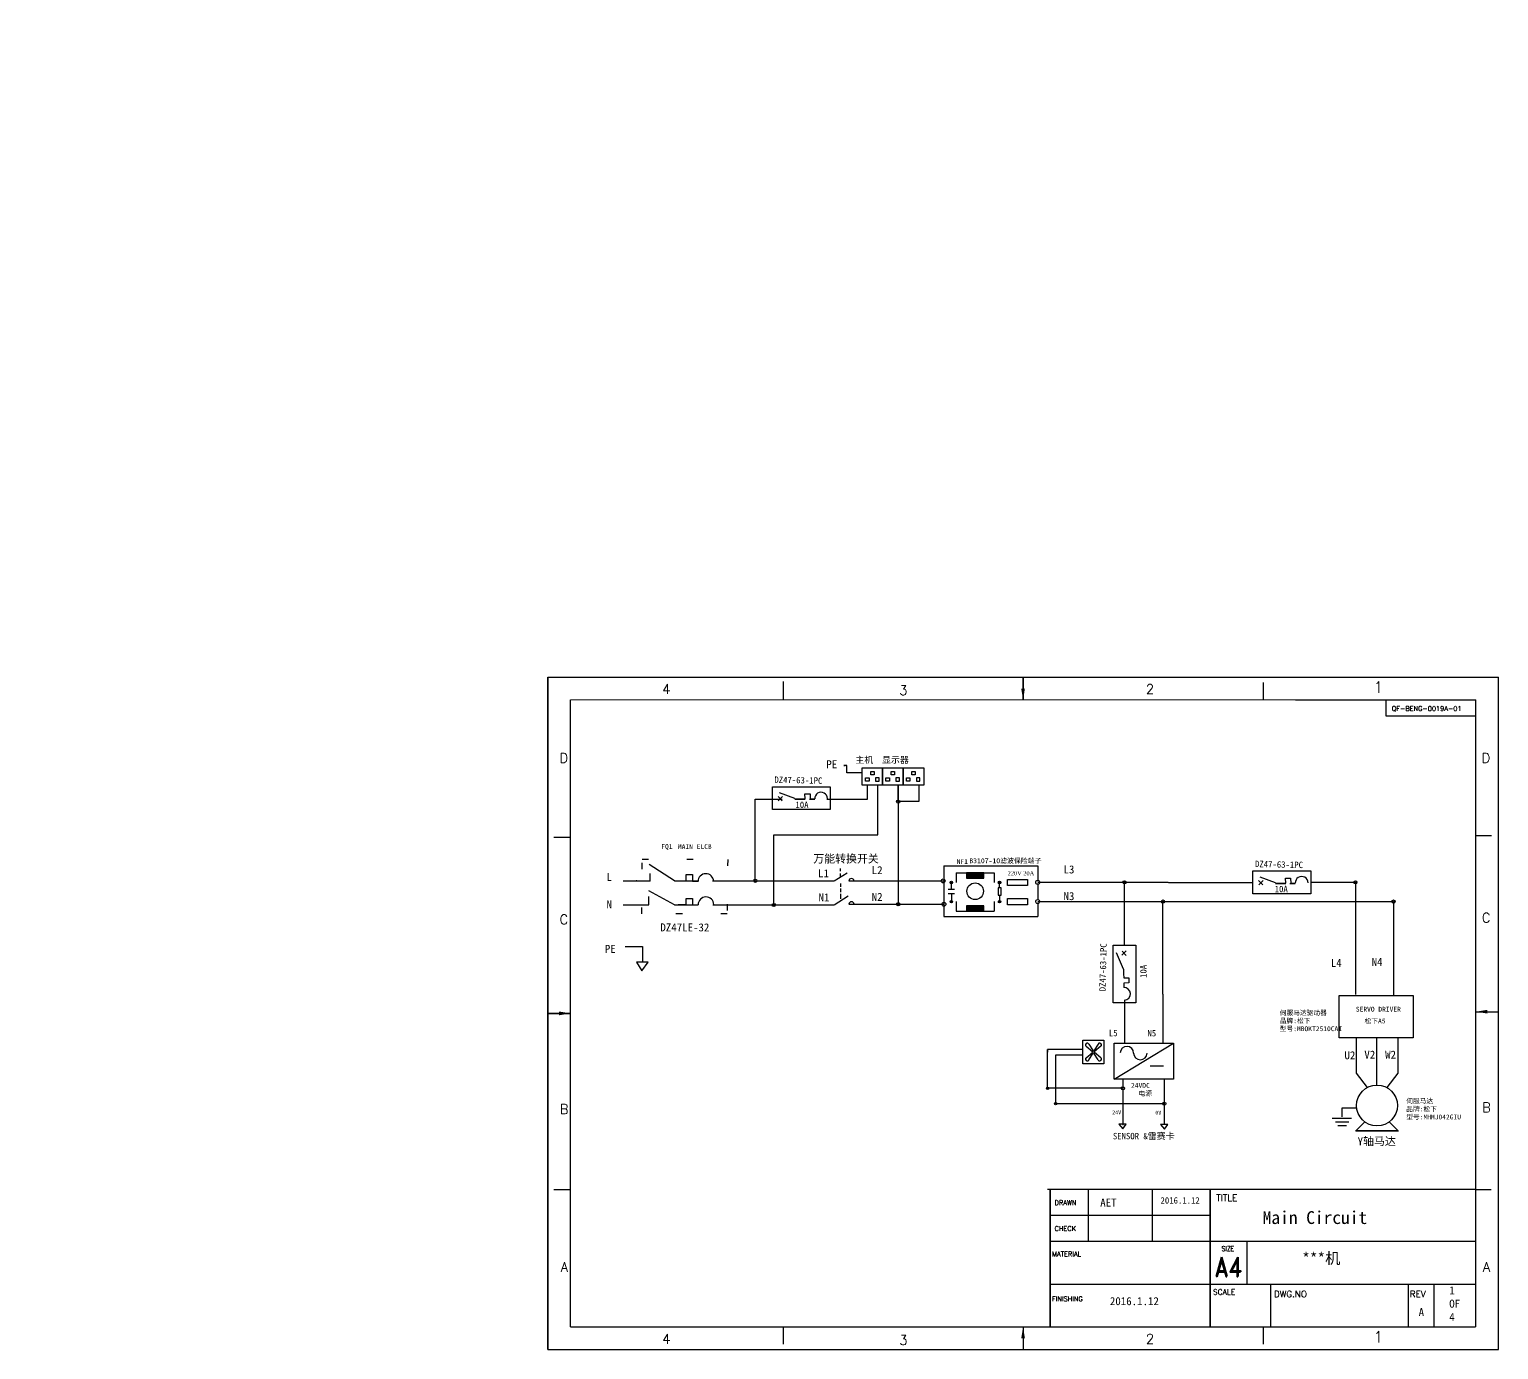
# Model space of a CAD drawing. Extents: x -1417 to 656, y -652 to 1340.
# Drawn here: x -801.8 to -342.8, y -369.2 to 43.1 of the extents above; entities that cross this region are included whole.
import ezdxf
from ezdxf.enums import TextEntityAlignment as Align

# ---------------------------------------------------------------- set-up
doc = ezdxf.new("R2010")
doc.units = 0
doc.header["$LTSCALE"] = 4
doc.linetypes.add('ACAD_ISO07W100', pattern=[3.5, 0.5, -3])
doc.linetypes.add('DASHED', pattern=[19.05, 12.7, -6.35])
doc.layers.get('0').update_dxf_attribs({"linetype": 'CONTINUOUS'})
for name, color, linetype in [('DIM', 253, 'CONTINUOUS'), ('FRAME', 6, 'CONTINUOUS'), ('OUT', 7, 'CONTINUOUS'), ('SCREW', 3, 'CONTINUOUS')]:
    doc.layers.add(name, color=color, linetype=linetype)
doc.styles.add('DIMENSION', font='romans.shx')
doc.styles.add('ROMAND', font='romand')
doc.styles.get("Standard").update_dxf_attribs({"font": ''})
doc.styles.add('STANDARD3', font='SIMPLEX', dxfattribs={"width": 0.8})
doc.styles.add('VERTICALBIGFONT', font='txt.shx', dxfattribs={"bigfont": 'bigfont.shx'})
doc.styles.get('Standard').set_extended_font_data('SimSun')
doc.dimstyles.get("Standard").update_dxf_attribs({"dimtxt": 2, "dimasz": 0.18, "dimexe": 0.18, "dimexo": 0.0625, "dimtad": 0, "dimtih": 1, "dimtoh": 1, "dimdec": 4, "dimdsep": 46, "dimlunit": 6, "dimtxsty": 'Standard', "dimcen": 0.09, "dimclrt": 3, "dimadec": 0, "dimazin": 0, "dimtfac": 1, "dimtdec": 4, "dimtofl": 0, "dimtmove": 0, "dimatfit": 3, "dimfxl": 0, "dimtolj": 1, "dimtzin": 0, "dimarcsym": 0})

# ---------------------------------------------------------------- blocks, each defined once
blk = doc.blocks.new('DC2')
h = blk.add_hatch(color=0)
edge = h.paths.add_edge_path()
edge.add_arc((0, 0), 6.32, 0, 360)
blk.add_circle((0, 0), 6.32)

msp = doc.modelspace()

# ---------------------------------------------------------------- hatches: boundary and pattern name
at = {"lineweight": -3}
for points in [[(-503.57, -220.31), (-509.01, -220.31), (-509.01, -221.99), (-503.57, -221.99)], [(-503.57, -230.63), (-509.01, -230.63), (-509.01, -232.3), (-503.57, -232.3)]]:
    msp.add_hatch(color=0, dxfattribs=at).paths.add_polyline_path(points)

# ---------------------------------------------------------------- linework, layer by layer
for p, q in [((-566.54, -197.78), (-567.89, -196.44)), ((-567.84, -197.78), (-566.48, -196.44)), ((-562.64, -197.14), (-567.41, -195.34)), ((-562.64, -197.14), (-559.44, -197.24)), ((-559.5, -195.68), (-557.89, -195.62)), ((-559.44, -197.24), (-559.5, -195.68)), ((-557.89, -195.62), (-557.84, -197.23)), ((-557.84, -197.23), (-556.44, -197.18)), ((-550.36, -222.85), (-546.29, -220.28)), ((-548.32, -219.8), (-548.32, -219.01)), ((-616.29, -222.79), (-607.93, -222.79)), ((-607.93, -222.79), (-607.93, -222.79)), ((-600, -222.82), (-598.24, -222.82)), ((-598.24, -222.82), (-596.62, -222.82)), ((-596.62, -222.82), (-596.62, -220.87)), ((-596.62, -220.87), (-594.61, -220.87)), ((-594.61, -220.87), (-594.61, -222.88)), ((-594.57, -222.88), (-592.86, -222.88)), ((-548.32, -221.56), (-548.32, -220.49)), ((-548.32, -223.69), (-548.32, -224.67)), ((-416.39, -224.09), (-417.74, -222.75)), ((-417.69, -224.09), (-416.33, -222.75)), ((-412.49, -223.45), (-417.26, -221.65)), ((-412.49, -223.45), (-409.29, -223.55)), ((-409.34, -221.99), (-407.74, -221.94)), ((-409.29, -223.55), (-409.34, -221.99)), ((-407.74, -221.94), (-407.68, -223.54)), ((-407.68, -223.54), (-406.29, -223.5)), ((-596.62, -230.24), (-596.62, -228.29)), ((-596.62, -228.29), (-594.61, -228.29)), ((-594.61, -228.29), (-594.61, -230.3)), ((-550.38, -230.27), (-545.93, -227.45)), ((-548.32, -225.23), (-548.32, -226.39)), ((-548.32, -226.85), (-548.32, -228.43)), ((-616.29, -230.34), (-608.28, -230.34)), ((-612.29, -230.34), (-608.28, -230.34)), ((-599.12, -230.24), (-597.36, -230.24)), ((-598.24, -230.24), (-596.62, -230.24)), ((-594.61, -230.3), (-592.86, -230.3)), ((-512.21, -232.3), (-500.38, -232.3)), ((-459.97, -250.44), (-462.19, -245.26)), ((-460.43, -246.04), (-459.08, -244.7)), ((-460.42, -244.74), (-459.09, -246.1)), ((-459.97, -250.44), (-459.93, -251.84)), ((-459.93, -251.84), (-459.89, -253.14)), ((-459.89, -253.14), (-458.32, -253.09)), ((-458.27, -254.7), (-459.88, -254.75)), ((-459.88, -254.75), (-459.83, -256.14)), ((-458.32, -253.09), (-458.27, -254.7)), ((-459.66, -260.06), (-459.66, -273.51)), ((-471.61, -274.46), (-469.67, -276.11)), ((-470.83, -273.79), (-469.46, -275.92)), ((-467.84, -273.79), (-469.22, -275.92)), ((-467.07, -274.46), (-469, -276.11)), ((-462.87, -284.77), (-444.31, -273.51)), ((-387.27, -271.92), (-387.27, -282.88)), ((-380.77, -286.59), (-380.77, -271.92)), ((-374.27, -271.92), (-374.27, -282.88)), ((-483.67, -287.6), (-483.67, -275.47)), ((-472.61, -275.47), (-483.67, -275.47)), ((-483.67, -275.47), (-483.67, -276.28)), ((-472.61, -277.23), (-481.16, -277.23)), ((-481.16, -277.23), (-481.16, -292.4)), ((-471.61, -278.08), (-469.67, -276.44)), ((-470.83, -278.76), (-469.46, -276.63)), ((-467.84, -278.76), (-469.22, -276.63)), ((-467.07, -278.08), (-469, -276.44)), ((-451.58, -280.58), (-447.41, -280.58)), ((-387.27, -282.88), (-383.86, -287.38)), ((-374.27, -282.88), (-377.68, -287.38)), ((-460.15, -287.6), (-483.67, -287.6)), ((-460.15, -284.77), (-460.15, -299.11)), ((-447.21, -284.63), (-447.21, -298.84)), ((-481.16, -292.4), (-460.15, -292.4)), ((-387.1, -293.8), (-391.75, -293.8)), ((-391.75, -293.8), (-391.75, -296.52)), ((-384.6, -298.09), (-387.42, -300.88)), ((-376.93, -298.09), (-374.11, -300.88)), ((-374.11, -300.88), (-387.44, -300.88)), ((-387.42, -300.88), (-374.09, -300.88))]:
    msp.add_line(p, q, dxfattribs=at)
at = {"color": 0, "lineweight": -3}
for p, q in [((-516.05, -218.16), (-516.05, -222.69)), ((-516.05, -218.16), (-486.77, -218.16)), ((-512.21, -220.31), (-512.21, -223.31)), ((-512.21, -220.31), (-500.38, -220.31)), ((-500.38, -220.31), (-500.38, -223.31)), ((-486.77, -218.16), (-486.77, -222.67)), ((-516.05, -223.92), (-516.05, -224.46)), ((-513.74, -225.42), (-513.74, -223.31)), ((-498.66, -224.99), (-498.66, -223.31)), ((-486.77, -223.9), (-486.77, -228.67)), ((-514.74, -225.42), (-512.74, -225.42)), ((-514.74, -226.73), (-512.74, -226.73)), ((-513.74, -226.73), (-513.74, -229.31)), ((-512.21, -229.31), (-512.21, -232.3)), ((-500.38, -229.31), (-500.38, -232.3)), ((-498.66, -227.25), (-498.66, -229.31)), ((-516.05, -229.92), (-516.05, -233.98)), ((-516.05, -233.98), (-486.77, -233.96)), ((-486.77, -229.9), (-486.77, -233.96)), ((-394.82, -296.89), (-388.7, -296.89)), ((-393.76, -298.06), (-389.59, -298.06)), ((-392.95, -299.22), (-390.26, -299.22))]:
    msp.add_line(p, q, dxfattribs=at)
at = {"lineweight": -3}
for points in [[(-541.64, -189.06), (-546.39, -189.06), (-546.39, -186.83), (-546.39, -186.83), (-546.39, -186.83), (-547.32, -186.83), (-546.86, -186.83)], [(-574.98, -222.79), (-574.98, -197.29), (-566.54, -197.29)], [(-569.21, -230.34), (-569.21, -208.45), (-536.74, -208.45), (-536.74, -192.96)], [(-562.64, -197.29), (-559.44, -197.29)], [(-558.1, -197.29), (-556.43, -197.29)], [(-552.62, -197.29), (-539.98, -197.29)], [(-539.98, -197.29), (-539.98, -193.15)], [(-523.9, -192.96), (-523.9, -198.07), (-530.33, -198.07), (-530.33, -192.96), (-530.33, -230.12)], [(-600.19, -222.79), (-608.1, -217.69)], [(-516.05, -218.16), (-516.05, -233.98)], [(-607.93, -220.5), (-607.93, -222.79)], [(-600.19, -222.79), (-592.86, -222.79)], [(-588.34, -222.79), (-550.44, -222.78)], [(-545.77, -222.84), (-516.31, -222.84)], [(-486.77, -223.28), (-446.02, -223.28)], [(-459.62, -229.28), (-459.62, -223.28)], [(-445.91, -223.31), (-419.4, -223.31)], [(-412.49, -223.6), (-409.29, -223.6)], [(-407.95, -223.6), (-406.28, -223.6)], [(-401.35, -223.28), (-387.53, -223.28), (-387.53, -258.27)], [(-600.19, -230.34), (-608.28, -225.95)], [(-608.28, -230.34), (-608.28, -230.34), (-608.28, -227.7)], [(-486.77, -229.28), (-460.37, -229.28)], [(-460.37, -229.28), (-375.6, -229.28), (-375.6, -258.56)], [(-459.62, -242.92), (-459.62, -229.28)], [(-447.62, -258.18), (-447.62, -229.28)], [(-600.19, -230.34), (-592.86, -230.34)], [(-600.19, -230.34), (-592.86, -230.34)], [(-588.25, -230.34), (-550.44, -230.34)], [(-587.97, -230.34), (-550.44, -230.34)], [(-545.75, -230.12), (-516.05, -230.12)], [(-615.66, -243.34), (-610.21, -243.34), (-610.21, -248.26), (-612.14, -248.26), (-610.39, -250.89), (-608.45, -248.26), (-610.21, -248.26)], [(-447.62, -258.18), (-447.62, -273.51)], [(-460.15, -292.4), (-447.21, -292.4)], [(-461.4, -298.78), (-460.15, -300.23), (-459.12, -298.78), (-461.4, -298.78)], [(-448.41, -298.92), (-447.17, -300.37), (-446.13, -298.92), (-448.41, -298.92)]]:
    msp.add_lwpolyline(points, dxfattribs=at)
for points in [[(-541.64, -187.57), (-535.21, -187.57), (-535.21, -192.96), (-541.64, -192.96)], [(-535.21, -187.57), (-528.79, -187.57), (-528.79, -192.96), (-535.21, -192.96)], [(-528.79, -187.57), (-522.37, -187.57), (-522.37, -192.96), (-528.79, -192.96)], [(-539.45, -190.69), (-539.45, -191.66), (-540.53, -191.66), (-540.53, -190.69)], [(-538.84, -188.62), (-537.87, -188.62), (-537.87, -189.69), (-538.84, -189.69)], [(-537.4, -190.69), (-537.4, -191.66), (-536.32, -191.66), (-536.32, -190.69)], [(-533.1, -190.69), (-533.1, -191.66), (-534.17, -191.66), (-534.17, -190.69)], [(-532.49, -188.62), (-531.52, -188.62), (-531.52, -189.69), (-532.49, -189.69)], [(-531.04, -190.69), (-531.04, -191.66), (-529.96, -191.66), (-529.96, -190.69)], [(-526.67, -190.69), (-526.67, -191.66), (-527.75, -191.66), (-527.75, -190.69)], [(-526.06, -188.62), (-525.09, -188.62), (-525.09, -189.69), (-526.06, -189.69)], [(-524.62, -190.69), (-524.62, -191.66), (-523.54, -191.66), (-523.54, -190.69)], [(-392.63, -258.62), (-369.49, -258.62), (-369.49, -271.8), (-392.63, -271.8)], [(-472.61, -272.54), (-466.07, -272.54), (-466.07, -280.01), (-472.61, -280.01)], [(-462.87, -273.51), (-444.31, -273.51), (-444.31, -284.77), (-462.87, -284.77)]]:
    msp.add_lwpolyline(points, close=True, dxfattribs=at)
at = {"linetype": 'DASHED', "lineweight": -3}
for points in [[(-569.66, -200.54), (-569.66, -193.41), (-551.63, -193.41), (-551.63, -200.54)], [(-419.51, -226.85), (-419.51, -219.72), (-401.47, -219.72), (-401.47, -226.85)], [(-463.19, -242.92), (-456.06, -242.92), (-456.06, -260.96), (-463.19, -260.96)]]:
    msp.add_lwpolyline(points, close=True, dxfattribs=at)
at = {"linetype": 'ACAD_ISO07W100', "lineweight": -3}
msp.add_lwpolyline([(-610.36, -216.04), (-583.6, -216.13), (-583.77, -233.14), (-610.45, -233.14)], close=True, dxfattribs=at)
at = {"color": 0, "lineweight": -3}
for points in [[(-509.01, -221.99), (-503.57, -221.99), (-503.57, -220.31), (-509.01, -220.31)], [(-496.2, -222.36), (-489.92, -222.36), (-489.92, -224.26), (-496.2, -224.26)], [(-499.13, -227.25), (-498.19, -227.25), (-498.19, -224.99), (-499.13, -224.99)], [(-496.2, -228.36), (-489.92, -228.36), (-489.92, -230.26), (-496.2, -230.26)], [(-509.01, -232.3), (-503.57, -232.3), (-503.57, -230.63), (-509.01, -230.63)]]:
    msp.add_lwpolyline(points, close=True, dxfattribs=at)
at = {"lineweight": -3}
for centre, radius in [((-530.33, -198.07), 0.5), ((-574.98, -222.79), 0.5), ((-516.31, -222.84), 0.6), ((-459.62, -223.28), 0.5), ((-387.53, -223.28), 0.5), ((-447.62, -229.28), 0.5), ((-375.6, -229.28), 0.5), ((-569.21, -230.34), 0.5), ((-530.33, -230.12), 0.5), ((-516.05, -230.12), 0.6), ((-469.34, -276.27), 0.373), ((-460.15, -287.6), 0.5), ((-380.77, -292.98), 6.39), ((-447.21, -292.4), 0.5)]:
    msp.add_circle(centre, radius, dxfattribs=at)
at = {"color": 0, "lineweight": -3}
for centre, radius in [((-506.29, -226.07), 2.59), ((-486.77, -223.28), 0.614), ((-486.77, -229.28), 0.614)]:
    msp.add_circle(centre, radius, dxfattribs=at)
at = {"lineweight": -3}
for centre, radius, start, end in [((-554.45, -197.15), 1.99, 1.2686, 182.3876), ((-590.45, -223.03), 2.45, 1.4235, 179.99), ((-590.41, -222.88), 2.45, 178.0055, 181.4137), ((-590.41, -222.88), 2.45, 1.4137, 1.533), ((-544.96, -222.9), 0.805, 4.0471, 175.9797), ((-404.3, -223.46), 1.99, 1.2686, 182.3876), ((-590.41, -230.3), 2.45, 1.4235, 179.99), ((-544.95, -230.17), 0.805, 4.0471, 175.9797), ((-459.77, -258.1), 1.96, 273.263, 93.263), ((-471.31, -274.02), 0.533, 26.4236, 235.9988), ((-467.37, -274.02), 0.533, 304.0012, 153.5764), ((-458.88, -276.59), 2.09, 359.1384, 179.1384), ((-471.31, -278.53), 0.533, 124.0012, 333.5764), ((-467.37, -278.53), 0.533, 206.4236, 55.9988), ((-454.7, -276.59), 2.09, 180, 359.5769)]:
    msp.add_arc(centre, radius, start, end, dxfattribs=at)
for p in [(-612.11, -222.79), (-612.11, -222.79), (-607.93, -222.79)]:
    msp.add_point(p, dxfattribs=at)
at = {"layer": 'DIM', "lineweight": -3}
for p, q in [((-406.2, -166.28), (-349.9, -166.28)), ((-378.05, -166.28), (-378.05, -171.28)), ((-378.05, -171.28), (-349.9, -171.28))]:
    msp.add_line(p, q, dxfattribs=at)
at = {"layer": 'FRAME', "color": 253, "lineweight": -3}
for p, q in [((-639.83, -159.21), (-342.83, -159.21)), ((-639.83, -159.21), (-342.83, -159.21)), ((-639.83, -369.21), (-639.83, -159.21)), ((-639.83, -159.21), (-639.83, -369.21)), ((-566.33, -160.6), (-566.33, -166.28)), ((-491.33, -159.21), (-491.33, -166.28)), ((-342.83, -369.21), (-342.83, -159.21)), ((-416.33, -160.88), (-416.33, -166.28)), ((-637.97, -209.21), (-632.76, -209.21)), ((-349.84, -208.68), (-344.99, -208.68)), ((-639.52, -264.21), (-632.76, -264.21)), ((-349.84, -263.68), (-342.77, -263.68)), ((-637.97, -319.21), (-632.76, -319.21)), ((-470.9, -335.35), (-470.9, -319.14)), ((-470.9, -335.35), (-470.9, -319.14)), ((-450.9, -335.35), (-450.9, -319.14)), ((-450.9, -335.35), (-450.9, -319.14)), ((-349.9, -319.21), (-345.05, -319.21)), ((-482.9, -327.24), (-432.9, -327.24)), ((-482.9, -327.24), (-432.9, -327.24)), ((-482.9, -335.35), (-432.9, -335.35)), ((-432.9, -335.35), (-349.9, -335.35)), ((-432.9, -335.35), (-349.9, -335.35)), ((-421.3, -348.72), (-421.3, -335.35)), ((-482.9, -348.72), (-432.9, -348.72)), ((-482.9, -348.72), (-432.9, -348.72)), ((-432.9, -348.72), (-349.9, -348.72)), ((-414.07, -348.72), (-414.07, -362.14)), ((-370.9, -362.14), (-370.9, -348.72)), ((-362.9, -362.14), (-362.9, -348.72)), ((-370.9, -362.14), (-370.9, -352.14)), ((-362.9, -362.14), (-362.9, -352.14)), ((-566.33, -362.14), (-566.33, -367.54)), ((-491.33, -362.14), (-491.33, -369.21)), ((-416.33, -362.14), (-416.33, -367.54)), ((-639.83, -369.21), (-342.83, -369.21))]:
    msp.add_line(p, q, dxfattribs=at)
at = {"layer": 'FRAME', "lineweight": -3}
for p, q in [((-483.67, -319.14), (-349.9, -319.14)), ((-482.9, -319.14), (-482.9, -362.14)), ((-432.9, -319.14), (-432.9, -362.14))]:
    msp.add_line(p, q, dxfattribs=at)
for points in [[(-349.9, -166.28, 0.4, 0.4, 0), (-632.76, -166.28, 0.4, 0.4, 0)], [(-632.76, -166.28, 0.4, 0.4, 0), (-632.76, -362.14, 0.4, 0.4, 0)], [(-349.9, -166.28, 0.4, 0.4, 0), (-349.9, -362.14, 0.4, 0.4, 0)], [(-482.9, -319.14, 0.4, 0.4, 0), (-482.9, -362.14, 0.4, 0.4, 0)], [(-432.9, -319.14, 0.4, 0.4, 0), (-432.9, -362.14, 0.4, 0.4, 0)], [(-632.76, -362.14, 0.4, 0.4, 0), (-349.9, -362.14, 0.4, 0.4, 0)]]:
    msp.add_lwpolyline(points, format="xyseb", dxfattribs=at)

# ---------------------------------------------------------------- block references
at = {"color": 0, "lineweight": -3}
for p, xscale, yscale, zscale in [((-513.74, -223.31), 0.06471680447430117, 0.06471680447066319, 0.0647168044723565), ((-498.66, -223.31), 0.06471680447430117, 0.06471680447066319, 0.0647168044723565), ((-513.74, -229.31), 0.06471680447430117, 0.06471680447066319, 0.0647168044723565), ((-498.66, -229.31), 0.06471680447430117, 0.06471680447066319, 0.0647168044723565), ((-483.67, -287.6), 0.05177344357943525, 0.05177344357653624, 0.05177344357788521), ((-481.16, -292.4), 0.05177344357943525, 0.05177344357653624, 0.05177344357788521)]:
    msp.add_blockref('DC2', p, dxfattribs=dict(at, xscale=xscale, yscale=yscale, zscale=zscale))

# ---------------------------------------------------------------- texts
at = {"lineweight": -3}
for s, insert, char_height, width, attachment_point in [('PE', (-552.8, -185.16), 2.5, 8.1744, 1), ('主机  显示器   ', (-543.72, -184.04), 2, 26.0784, 1), ('{\\fSimSun|b0|i0|c134|p2;FQ1}', (-604.36, -211.33), 1.5, 11.7643, 1), ('万能转换开关', (-556.87, -214.65), 2.5, 22.3967, 1), ('L1', (-555.38, -219.21), 2.5, 7.647, 1), ('L2\\P\\PN2', (-538.63, -218.23), 2.5, 4.2891, 1), ('L3\\P\\PN3', (-478.7, -218), 2.5, 28.3453, 1), ('L', (-621.46, -220.32), 2.5, 10.6178, 1), ('N', (-621.46, -228.93), 2.5, 8.6139, 1), ('N1', (-555.23, -226.73), 2.5, 7.9986, 1), ('PE', (-621.99, -242.81), 2.5, 3.6917, 1), ('L4   ', (-395.2, -247.18), 2.5, 5.9254, 1), (' N4', (-384.13, -246.88), 2.5, 6.8704, 1), ('{\\fSimSun|b0|i0|c134|p2;松下A5}', (-384.64, -265.82), 1.5, 19.3544, 1), ('L5', (-464.52, -269.33), 2, 4.833, 1), ('N5', (-452.47, -269.39), 2, 4.833, 1), ('{\\fSimSun|b0|i0|c134|p2;U2}', (-390.93, -276.04), 2.5, 5.8363, 1), ('{\\fSimSun|b0|i0|c134|p2;V2}', (-384.72, -275.84), 2.5, 3.2172, 1), ('{\\fSimSun|b0|i0|c134|p2;W2}', (-378.22, -275.84), 2.5, 3.9506, 1), ('24VDC\\P  电源', (-457.6, -285.95), 1.5, 9.8766, 1), ('{\\fSimSun|b0|i0|c134|p2;24V}', (-463.5, -294.53), 1.2, 2.8303, 1), ('{\\fSimSun|b0|i0|c134|p2;0V}', (-450.02, -294.59), 1.2, 2.3839, 1), (' SENSOR &雷赛卡', (-464.63, -301.53), 2, 21.5268, 1), ('{\\fKaiTi_GB2312|b0|i0|c134|p49;Y轴马达}', (-386.82, -302.89), 2.5, 11.8254, 1), ('AET', (-467.22, -322.02), 2.5, 9.3162, 1), ('2016.1.12', (-448.38, -321.61), 2, 15.4801, 1), ('\\pt5;', (-691.01, -331.43), 2.5, 17.0513, 1), ('{\\fSimHei|b0|i0|c134|p2;***机  }', (-404.12, -338.94), 3.5, 55.6763, 1), ('2016.1.12', (-464.21, -352.82), 2.5, 32.7638, 1), ('{\\fSimSun|b0|i0|c134|p2; 1\\P OF\\P 4}', (-359.89, -360.28), 2.5, 8.1055, 7), ('{\\fSimSun|b0|i0|c134|p2;\\PA}', (-366.9, -355.43), 2.5, 8, 5)]:
    msp.add_mtext(s, dxfattribs=dict(at, insert=insert, char_height=char_height, width=width, attachment_point=attachment_point))
at = {"linetype": 'ACAD_ISO07W100', "lineweight": -3, "char_height": 2, "attachment_point": 1}
for s, insert, width, rotation in [('{\\fSimSun|b0|i0|c134|p2;DZ47-63-1PC}', (-568.98, -190.2), 12.4217, 358.6891), ('{\\fSimSun|b0|i0|c134|p2;DZ47-63-1PC}', (-418.83, -216.51), 12.4217, 358.6891), ('{\\fSimSun|b0|i0|c134|p2;DZ47-63-1PC}', (-467.54, -257.28), 12.4217, 88.6891), ('10A', (-454.77, -253.13), 1.7962, 90)]:
    msp.add_mtext(s, dxfattribs=dict(at, insert=insert, width=width, rotation=rotation))
at = {"linetype": 'ACAD_ISO07W100', "lineweight": -3, "attachment_point": 1}
for s, insert, char_height, width in [('10A', (-562.44, -198.07), 2, 1.7962), ('{\\fSimSun|b0|i0|c134|p2;MAIN ELCB}', (-599.16, -211.37), 1.5, 15.5271), ('10A', (-412.72, -224.36), 2, 1.7962), ('{\\fSimSun|b0|i0|c134|p2;DZ47LE-32}', (-604.64, -236.1), 2.5, 15.5271)]:
    msp.add_mtext(s, dxfattribs=dict(at, insert=insert, char_height=char_height, width=width))
at = {"color": 0, "lineweight": -3, "attachment_point": 1}
for s, insert, char_height, width in [('{\\fSimSun|b0|i0|c134|p2;B3107-10滤波保险端子}', (-508.12, -215.78), 1.538, 31.4532), ('{\\fSimSun|b0|i0|c0|p2;NF1}', (-512.08, -216.05), 1.5, 9.8089), ('{\\fTimes New Roman|b0|i0|c0|p18;220V \\fTimes New Roman|b0|i0|c238|p18;2\\fTimes New Roman|b0|i0|c0|p18;0A}', (-496.14, -219.81), 1.29434, 9.8089)]:
    msp.add_mtext(s, dxfattribs=dict(at, insert=insert, char_height=char_height, width=width))
at = {"linetype": 'DASHED', "lineweight": -3, "insert": (-387.38, -262.15), "char_height": 1.5, "width": 19.3456, "attachment_point": 1}
msp.add_mtext('{\\fSimSun|b0|i0|c134|p2;SERVO DRIVER}', dxfattribs=at)
at = {"layer": 'DIM', "lineweight": -3, "insert": (-376.15, -168.25), "char_height": 1.5, "width": 45.8534, "attachment_point": 1, "style": 'DIMENSION'}
msp.add_mtext('QF-BENG-0019A-01', dxfattribs=at)
at = {"layer": 'FRAME', "color": 253, "lineweight": -3, "style": 'DIMENSION'}
for s, height, p in [('1', 3.5, (-381.82, -164.07)), ('4', 3, (-604.05, -164.43)), ('3', 3, (-530, -164.79)), ('2', 3, (-452.97, -164.43)), ('D', 3, (-636.15, -185.94)), ('D', 3, (-348.08, -185.94)), ('C', 3, (-636.15, -236.37)), ('C', 3, (-348.02, -235.84)), ('B', 3, (-636.03, -295.61)), ('B', 3, (-347.9, -295.08)), ('TITLE', 2, (-430.94, -322.81)), ('DRAWN', 1.5, (-481.48, -324.09)), ('DRAWN', 1.5, (-481.48, -324.09)), ('CHECK', 1.5, (-481.48, -332.15)), ('CHECK', 1.5, (-481.48, -332.15)), ('MATERIAL', 1.5, (-482.27, -340.11)), ('A', 3, (-635.79, -344.91)), ('A', 3, (-347.72, -344.91)), ('FINISHING', 1.5, (-482.27, -354.11)), ('SCALE', 1.7, (-431.99, -352.06)), ('DWG.NO', 2, (-412.94, -352.85)), ('REV', 2, (-370.51, -352.85)), ('4', 3, (-604.05, -367.36)), ('3', 3, (-530, -367.72)), ('2', 3, (-452.97, -367.36)), ('1', 3.5, (-381.82, -367))]:
    msp.add_text(s, height=height, dxfattribs=at).set_placement(p)
at = {"layer": 'FRAME', "color": 253, "lineweight": -3, "insert": (-416.48, -325.98), "char_height": 4, "width": 59.6618, "attachment_point": 1, "style": 'VERTICALBIGFONT'}
msp.add_mtext('{\\fSimSun|b0|i0|c134|p2;\\C7;Main Circuit}', dxfattribs=at)
at = {"layer": 'OUT', "color": 253, "lineweight": -3, "style": 'STANDARD3', "width": 0.9}
msp.add_text('SIZE', height=1.524, dxfattribs=at).set_placement((-429.33, -338.44))
at = {"layer": 'OUT', "lineweight": -3, "style": 'ROMAND', "width": 0.782434}
msp.add_text('A4', height=5.952, dxfattribs=at).set_placement((-431.45, -346.34), (-423.02, -346.34), align=Align.FIT)
at = {"layer": 'SCREW', "color": 0}
for s, insert, char_height, width, attachment_point in [('\\pt19.5;{\\fSimSun|b0|i0|c134|p2; }', (-801.76, 43.09), 3, 6.9289, 4), ('伺服马达驱动器\\P品牌:松下\\P型号:MBOKT2510CAI', (-411.14, -263.25), 1.5, 20.6664, 1), ('伺服马达\\P品牌:松下\\P型号:MHMJ042GIU', (-371.62, -290.8), 1.5, 20.6664, 1)]:
    msp.add_mtext(s, dxfattribs=dict(at, insert=insert, char_height=char_height, width=width, attachment_point=attachment_point))

# ---------------------------------------------------------------- leaders
at = {"color": 253, "lineweight": -3}
for points in [[(-491.33, -166.28), (-491.33, -159.21)], [(-632.76, -264.21), (-639.83, -264.21)], [(-349.84, -263.68), (-342.77, -263.68)], [(-491.33, -362.14), (-491.33, -369.21)]]:
    msp.add_leader(points, dimstyle='Standard', override={"dimtxt": 2.5, "dimasz": 3.5, "dimexe": 1.5, "dimexo": 1, "dimgap": 1, "dimtih": 0, "dimtoh": 0, "dimdec": 1, "dimcen": 0, "dimclrd": 253, "dimclre": 253, "dimclrt": 171, "dimtfac": 0.8, "dimtofl": 1, "dimtzin": 8}, dxfattribs=at)

doc.saveas('drawing.dxf')
